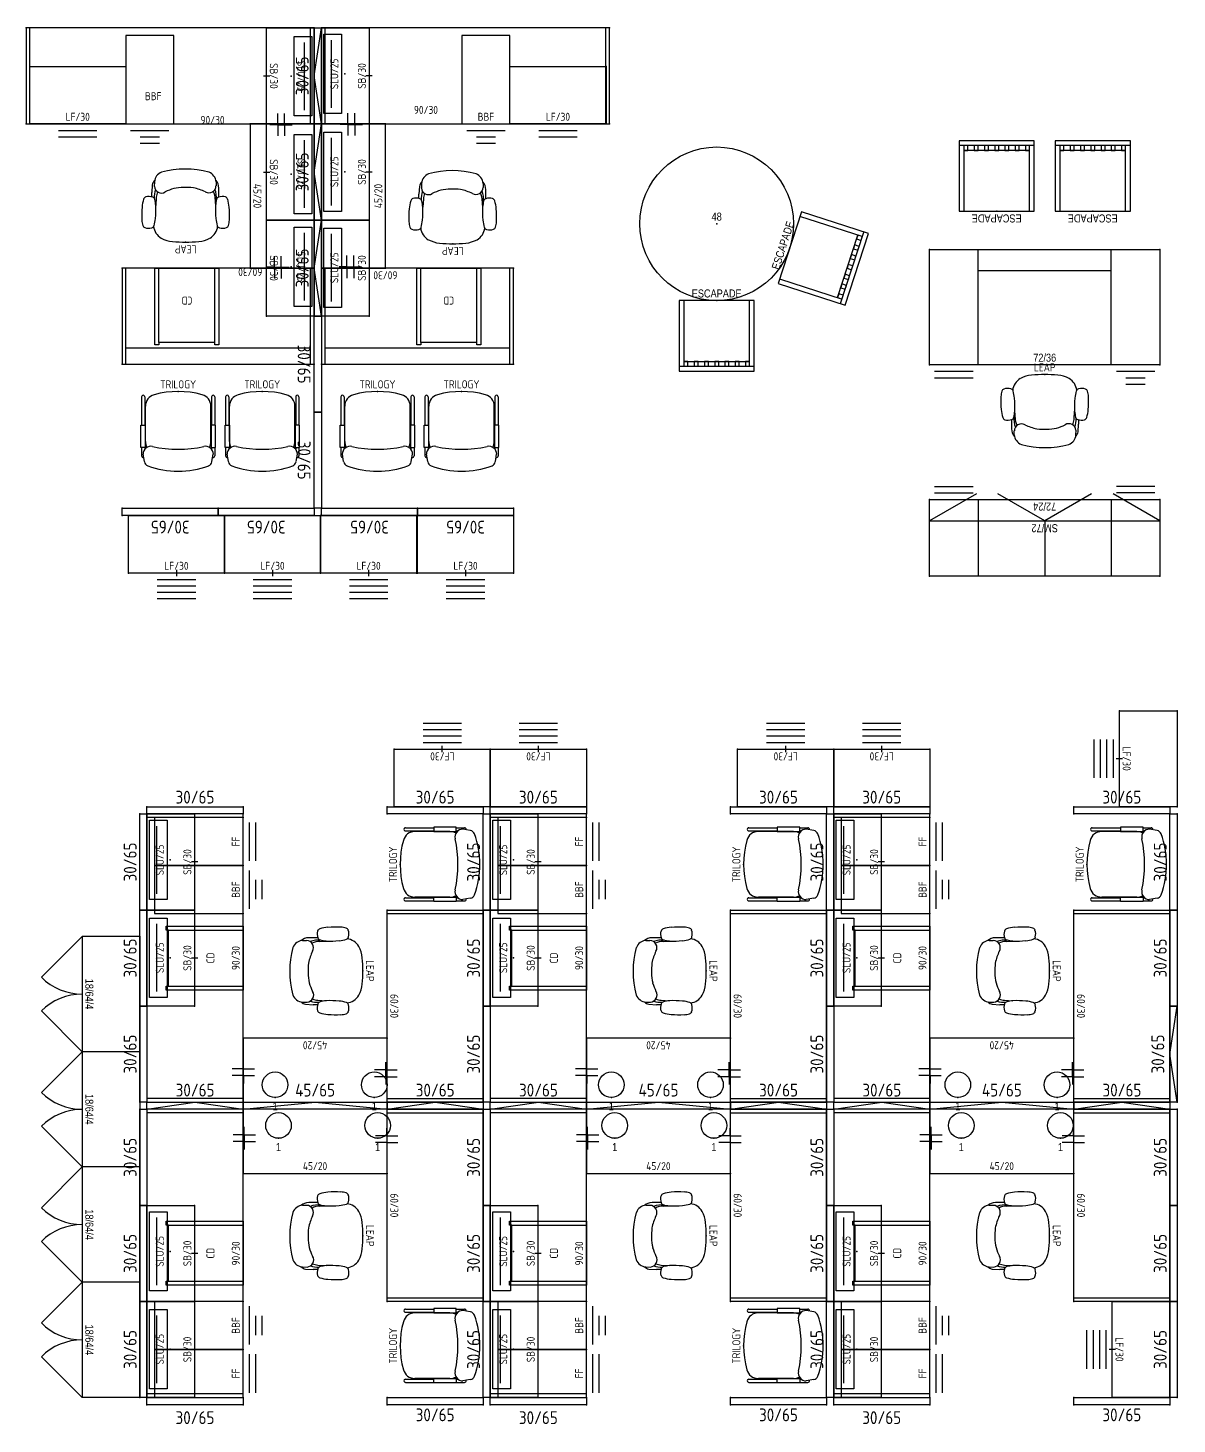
# Model space of a CAD drawing. Extents: x 13 to 2552, y -79 to 935.
# Drawn here: x 1837.7 to 2196.6, y 499.2 to 935.3 of the extents above; entities that cross this region are included whole.
import ezdxf
from ezdxf.enums import TextEntityAlignment as Align

# ---------------------------------------------------------------- set-up
doc = ezdxf.new("R2010")
doc.units = 0
doc.header["$LTSCALE"] = 0.375
doc.header["$MEASUREMENT"] = 0
doc.layers.get('0').update_dxf_attribs({"lineweight": 0})
for name, color, linetype in [('A-FURN', 1, 'Continuous'), ('A-FURN-P-COMP', 1, 'Continuous'), ('A-FURN-P-COMP-T', 7, 'Continuous'), ('A-FURN-P-ELEC', 5, 'Continuous'), ('A-FURN-P-FILE', 1, 'Continuous'), ('A-FURN-P-FILE-T', 7, 'Continuous'), ('A-FURN-P-FREE', 1, 'Continuous'), ('A-FURN-P-FREE-T', 7, 'Continuous'), ('A-FURN-P-LGHT', 1, 'Continuous'), ('A-FURN-P-LGHT-T', 7, 'Continuous'), ('A-FURN-P-PEDS', 1, 'Continuous'), ('A-FURN-P-PEDS-T', 7, 'Continuous'), ('A-FURN-P-PNLS-65', 3, 'Continuous'), ('A-FURN-P-PNLS-65-T', 3, 'Continuous'), ('A-FURN-P-POWR', 5, 'Continuous'), ('A-FURN-P-POWR-T', 7, 'Continuous'), ('A-FURN-P-SEAT', 1, 'Continuous'), ('A-FURN-P-SEAT-T', 7, 'Continuous'), ('A-FURN-P-STOR', 1, 'Continuous'), ('A-FURN-P-STOR-T', 7, 'Continuous'), ('A-FURN-P-WKSF', 1, 'Continuous'), ('A-FURN-P-WKSF-BRK', 1, 'Continuous'), ('A-FURN-P-WKSF-BRK-T', 7, 'Continuous'), ('A-FURN-P-WKSF-T', 7, 'Continuous')]:
    doc.layers.add(name, color=color, linetype=linetype)
doc.styles.add('Notes', font='architxt.shx')
doc.styles.get("Standard").update_dxf_attribs({"font": 'ARIALN.TTF'})

# ---------------------------------------------------------------- blocks, each defined once
blk = doc.blocks.new('P_98213')
at = {"layer": 'A-FURN-P-PNLS-65'}
for p, q in [((0, 0), (0, 2.25)), ((0, 2.25), (30, 2.25)), ((30, 0), (0, 0)), ((30, 2.25), (30, 0))]:
    blk.add_line(p, q, dxfattribs=at)
for p in [(0, 2.25), (0, 0), (30, 2.25), (30, 0)]:
    blk.add_point(p, dxfattribs=at)
at = {"layer": 'A-FURN-P-PNLS-65-T', "style": 'Notes'}
blk.add_attdef('CAPTG', text='', height=4, dxfattribs=at).set_placement((15, 3.25), align=Align.CENTER)
at = {"layer": 'A-FURN-P-PNLS-65-T', "style": 'Notes', "flags": 1}
for tag in ['CAPPN', 'CAPMG', 'CAPMC', 'CAPQT', 'CAPDH', 'CAPGC']:
    blk.add_attdef(tag, (0, 0), '', height=0.001, dxfattribs=at)
blk = doc.blocks.new('P_98213P3')
at = {"layer": 'A-FURN-P-PNLS-65'}
for p, q in [((0, 0), (0, 2.25)), ((0, 2.25), (30, 2.25)), ((30, 0), (0, 0)), ((30, 2.25), (30, 0))]:
    blk.add_line(p, q, dxfattribs=at)
for p in [(0, 2.25), (0, 0), (30, 2.25), (30, 0)]:
    blk.add_point(p, dxfattribs=at)
at = {"layer": 'A-FURN-P-POWR'}
for p, q in [((0, 0), (15, 2.25)), ((15, 2.25), (30, 0))]:
    blk.add_line(p, q, dxfattribs=at)
at = {"layer": 'A-FURN-P-PNLS-65-T', "style": 'Notes'}
blk.add_attdef('CAPTG', text='', height=4, dxfattribs=at).set_placement((15.03125, 4), align=Align.CENTER)
at = {"layer": 'A-FURN-P-PNLS-65-T', "style": 'Notes', "flags": 1}
for tag in ['CAPPN', 'CAPMG', 'CAPMC', 'CAPQT', 'CAPDH', 'CAPGC']:
    blk.add_attdef(tag, (0, 0), '', height=0.001, dxfattribs=at)
blk = doc.blocks.new('P_9283A')
at = {"layer": 'A-FURN-P-FREE'}
for p, q in [((0, 0), (0, -30)), ((90, 0), (0, 0)), ((1.125, -30), (1.125, 0)), ((88.875, -30), (88.875, 0)), ((90, -30), (90, 0)), ((0, -30), (90, -30))]:
    blk.add_line(p, q, dxfattribs=at)
for p in [(0, 0), (90, 0), (0, -30), (90, -30)]:
    blk.add_point(p, dxfattribs=at)
at = {"layer": 'A-FURN-P-FREE-T', "style": 'Notes', "flags": 1}
for tag in ['CAPPN', 'CAPMG', 'CAPMC', 'CAPQT', 'CAPDH', 'CAPGC']:
    blk.add_attdef(tag, (0, 0), '', height=0.001, dxfattribs=at)
at = {"layer": 'A-FURN-P-FREE-T', "style": 'Notes'}
blk.add_attdef('CAPTG', text='', height=2.5, dxfattribs=at).set_placement((45, -29), align=Align.CENTER)
blk = doc.blocks.new('P_9259A')
at = {"layer": 'A-FURN-P-FREE'}
for p, q in [((0, 0), (60, 0)), ((0, -30), (0, 0)), ((1.125, -30), (1.125, 0)), ((58.875, -30), (58.875, 0)), ((60, 0), (60, -30)), ((60, -30), (0, -30))]:
    blk.add_line(p, q, dxfattribs=at)
for p in [(0, 0), (60, 0), (0, -30), (60, -30)]:
    blk.add_point(p, dxfattribs=at)
at = {"layer": 'A-FURN-P-FREE-T', "style": 'Notes', "flags": 1}
for tag in ['CAPPN', 'CAPMG', 'CAPMC', 'CAPQT', 'CAPDH', 'CAPGC']:
    blk.add_attdef(tag, (0, 0), '', height=0.001, dxfattribs=at)
at = {"layer": 'A-FURN-P-FREE-T', "style": 'Notes'}
blk.add_attdef('CAPTG', text='', height=2.5, dxfattribs=at).set_placement((30, -29), align=Align.CENTER)
blk = doc.blocks.new('P_99004BEWP')
at = {"layer": 'A-FURN-P-WKSF'}
for p, q in [((45, 0), (0, 0)), ((0, 0), (0, -20)), ((45, -20), (45, 0)), ((0, -20), (45, -20))]:
    blk.add_line(p, q, dxfattribs=at)
for p in [(0, 0), (45, 0), (0, -20), (45, -20)]:
    blk.add_point(p, dxfattribs=at)
at = {"layer": 'A-FURN-P-WKSF-T', "style": 'Notes', "flags": 1}
for tag in ['CAPPN', 'CAPMG', 'CAPMC', 'CAPQT', 'CAPDH', 'CAPGC']:
    blk.add_attdef(tag, (0, 0), '', height=0.001, dxfattribs=at)
at = {"layer": 'A-FURN-P-WKSF-T', "style": 'Notes'}
blk.add_attdef('CAPTG', text='', height=2.5, dxfattribs=at).set_placement((22.5, -19), align=Align.CENTER)
blk = doc.blocks.new('P_99365')
at = {"layer": 'A-FURN-P-WKSF-BRK'}
for p, q in [((0, 0), (-3.5, 0)), ((0, 0), (0, 2.4375)), ((0, 0), (0, -4.5625)), ((0, 0), (3.5, 0)), ((0, -2.125), (-3.5, -2.125)), ((0, -2.125), (3.5, -2.125))]:
    blk.add_line(p, q, dxfattribs=at)
blk.add_point((0, 0), dxfattribs=at)
at = {"layer": 'A-FURN-P-WKSF-BRK-T', "style": 'Notes', "flags": 1}
for tag, p in [('CAPPN', (0, 0)), ('CAPMG', (0, 0)), ('CAPMC', (0, 0)), ('CAPQT', (0, 0)), ('CAPDH', (0, 0)), ('CAPGC', (0, 0)), ('CAPTG', (8, -1.25))]:
    blk.add_attdef(tag, p, '', height=0.001, dxfattribs=at)
blk = doc.blocks.new('P_9U947')
at = {"layer": 'A-FURN-P-PEDS'}
for p, q in [((0, 27.625), (0, 0)), ((15, 27.625), (0, 27.625)), ((15, 0), (15, 27.625)), ((0, 0), (15, 0)), ((1.5, -2), (13.5, -2)), ((1.5, -4), (13.5, -4))]:
    blk.add_line(p, q, dxfattribs=at)
for p in [(0, 0), (15, 0)]:
    blk.add_point(p, dxfattribs=at)
at = {"layer": 'A-FURN-P-PEDS-T', "style": 'Notes', "flags": 1}
for tag in ['CAPPN', 'CAPMG', 'CAPMC', 'CAPQT', 'CAPDH', 'CAPGC']:
    blk.add_attdef(tag, (0, 0), '', height=0.001, dxfattribs=at)
at = {"layer": 'A-FURN-P-PEDS-T', "style": 'Notes'}
blk.add_attdef('CAPTG', text='', height=2.5, dxfattribs=at).set_placement((7.5, 1), align=Align.CENTER)
blk = doc.blocks.new('P_9U948')
at = {"layer": 'A-FURN-P-PEDS'}
for p, q in [((0, 27.625), (0, 0)), ((15, 27.625), (0, 27.625)), ((15, 0), (15, 27.625)), ((0, 0), (15, 0)), ((1.5, -2), (13.5, -2)), ((4.5, -4), (10.5, -4)), ((4.5, -6), (10.5, -6))]:
    blk.add_line(p, q, dxfattribs=at)
for p in [(0, 0), (15, 0)]:
    blk.add_point(p, dxfattribs=at)
at = {"layer": 'A-FURN-P-PEDS-T', "style": 'Notes', "flags": 1}
for tag in ['CAPPN', 'CAPMG', 'CAPMC', 'CAPQT', 'CAPDH', 'CAPGC']:
    blk.add_attdef(tag, (0, 0), '', height=0.001, dxfattribs=at)
at = {"layer": 'A-FURN-P-PEDS-T', "style": 'Notes'}
blk.add_attdef('CAPTG', text='', height=2.5, dxfattribs=at).set_placement((7.5, 1), align=Align.CENTER)
blk = doc.blocks.new('P_99409')
at = {"layer": 'A-FURN-P-PEDS'}
for p, q in [((-10, 24), (-8.75, 24)), ((-10, 0), (-10, 24)), ((-8.75, 24), (-8.75, 23.25)), ((-8.75, 23.25), (8.75, 23.25)), ((-8.75, 23.25), (-8.75, 0)), ((8.75, 24), (10, 24)), ((8.75, 23.25), (8.75, 24)), ((8.75, 23.25), (8.75, 0)), ((10, 24), (10, 0)), ((10, 0), (-10, 0))]:
    blk.add_line(p, q, dxfattribs=at)
blk.add_point((0, 0), dxfattribs=at)
at = {"layer": 'A-FURN-P-PEDS-T', "style": 'Notes'}
blk.add_attdef('CAPTG', text='', height=2.5, dxfattribs=at).set_placement((0, 1), align=Align.CENTER)
at = {"layer": 'A-FURN-P-PEDS-T', "style": 'Notes', "flags": 1}
for tag in ['CAPPN', 'CAPMG', 'CAPMC', 'CAPQT', 'CAPDH', 'CAPGC']:
    blk.add_attdef(tag, (0, 0), '', height=0.001, dxfattribs=at)
blk = doc.blocks.new('P_9BBL3015')
at = {"layer": 'A-FURN-P-STOR'}
for p, q in [((0, 0), (30, 0)), ((0, -14.875), (0, 0)), ((30, 0), (30, -14.875)), ((30, -14.875), (0, -14.875)), ((15, -15.875), (15, -13.875))]:
    blk.add_line(p, q, dxfattribs=at)
for p in [(0, 0), (30, 0), (0, -14.875), (30, -14.875)]:
    blk.add_point(p, dxfattribs=at)
at = {"layer": 'A-FURN-P-STOR-T', "style": 'Notes', "flags": 1}
for tag in ['CAPPN', 'CAPMG', 'CAPMC', 'CAPQT', 'CAPDH', 'CAPGC']:
    blk.add_attdef(tag, (0, 0), '', height=0.001, dxfattribs=at)
at = {"layer": 'A-FURN-P-STOR-T', "style": 'Notes'}
blk.add_attdef('CAPTG', text='', height=2.5, dxfattribs=at).set_placement((15, -13.875), align=Align.CENTER)
blk = doc.blocks.new('P_LSB24KD')
at = {"layer": 'A-FURN-P-LGHT'}
for p, q in [((-12.375, 6.5), (12.375, 6.5)), ((-12.375, 1), (-12.375, 6.5)), ((12.375, 6.5), (12.375, 1)), ((12.375, 1), (-12.375, 1)), ((-10.5625, 4.125), (10.5625, 4.125))]:
    blk.add_line(p, q, dxfattribs=at)
blk.add_point((0, 0), dxfattribs=at)
at = {"layer": 'A-FURN-P-LGHT-T', "style": 'Notes'}
blk.add_attdef('CAPTG', text='', height=2.5, dxfattribs=at).set_placement((0, 2), align=Align.CENTER)
at = {"layer": 'A-FURN-P-LGHT-T', "style": 'Notes', "flags": 1}
for tag in ['CAPPN', 'CAPMG', 'CAPMC', 'CAPQT', 'CAPDH', 'CAPGC']:
    blk.add_attdef(tag, (0, 0), '', height=0.001, dxfattribs=at)
blk = doc.blocks.new('P_462LEAP9L')
at = {"layer": 'A-FURN-P-SEAT'}
for p, q in [((-9.21875, -13.4375), (-9.3125, -10.46875)), ((9.15625, -14.0625), (9.34375, -11.46875)), ((-10.34375, -14.09375), (-10.34375, -16.90625)), ((9.75, -18.875), (9.78125, -17.40625)), ((10.40625, -17.90625), (10.59375, -15.53125)), ((10.59375, -14.15625), (10.59375, -15.53125)), ((-9.5, -18.875), (-9.5, -17.59375))]:
    blk.add_line(p, q, dxfattribs=at)
for centre, radius, start, end in [((-11.5, -7.9375), 3.60212, 75.3858087, 110.3701811), ((-5.40625, -5.3125), 4.60309, 118.7516633, 175.0895908), ((-3.25, -9.21875), 9.05777, 95.4173329, 118.7517589), ((0, -43.46875), 43.46307, 84.5825082, 95.4175583), ((3.25, -9.21875), 9.05777, 61.2482392, 84.5826721), ((5.40625, -5.3125), 4.60309, 4.9104113, 61.2483349), ((11.5, -7.9375), 3.60212, 69.6298239, 104.6141963), ((12.28125, -8.46875), 25.98489, 176.5712091, 185.4703308), ((-6.15625, -7.34375), 7.54303, 163.3426763, 176.5713183), ((-12.40625, -5.46875), 1, 110.3692454, 163.3426763), ((-10.84375, -5.40625), 1, 16.2003396, 75.3858087), ((-22.1875, -8.6875), 12.82375, 5.8346362, 16.2003396), ((-37.0625, -10.21875), 27.76665, 357.4560651, 5.8346084), ((37.0625, -10.21875), 27.76665, 174.1653979, 182.5439499), ((22.1875, -8.6875), 12.82375, 163.7996569, 174.1653706), ((10.84375, -5.40625), 1, 104.6141963, 163.7996569), ((12.40625, -5.46875), 1, 16.657327, 69.6307528), ((6.15625, -7.34375), 7.54303, 3.428686, 16.657327), ((-12.28125, -8.46875), 25.98489, 354.5296569, 3.4287917), ((0.21875, -9.625), 13.88466, 185.4703582, 195.9393033), ((-24.4375, -9.9375), 15.1794, 347.0184705, 354.2156321), ((24.4375, -9.9375), 15.1794, 185.7843693, 192.9815172), ((-0.21875, -9.625), 13.88466, 344.0606981, 354.5296569), ((-12.15625, -13.15625), 1, 195.9393033, 254.01744), ((-11.46875, -10.6875), 3.57363, 254.017358, 289.1726422), ((-6.71875, -16.9375), 3.62425, 179.6151648, 221.2134348), ((-10.625, -13.125), 1, 289.1721504, 347.0184978), ((-3.03125, -14), 6.60861, 172.5780073, 202.0103716), ((-7.25, -17.625), 2.22994, 60.3226871, 179.2373461), ((-4.40625, -13.59375), 4.81682, 178.0385113, 208.2729037), ((1.03125, -0.625), 16.70801, 244.4709665, 257.9539785), ((0, 1.0625), 18.17117, 262.2666146, 281.8116927), ((-1.65625, 1.15625), 18.68013, 286.7419965, 295.6038117), ((7.5625, -17.5625), 2.21245, 4.2927833, 121.4660078), ((3.84375, -13.5625), 5.35026, 336.3257547, 354.3563886), ((2.96875, -14.09375), 6.84958, 340.4181036, 3.2144834), ((10.625, -13.125), 1, 192.9815172, 250.8278509), ((11.46875, -10.6875), 3.57363, 250.8273592, 285.9826433), ((12.15625, -13.15625), 1, 285.9825341, 344.0606981), ((-6, -18.53125), 3.53954, 185.252038, 248.419936), ((6.28125, -18.59375), 3.47662, 290.9403225, 355.3876652), ((7.84375, -17.46875), 2.60135, 315.2492116, 350.2383037), ((0.125, 5.125), 27.96808, 254.6320751, 285.3679263)]:
    blk.add_arc(centre, radius, start, end, dxfattribs=at)
blk.add_point((0, 0), dxfattribs=at)
at = {"layer": 'A-FURN-P-SEAT-T', "style": 'Notes'}
blk.add_attdef('CAPTG', text='', height=2.5, dxfattribs=at).set_placement((0, 1), align=Align.CENTER)
at = {"layer": 'A-FURN-P-SEAT-T', "style": 'Notes', "flags": 1}
for tag in ['CAPPN', 'CAPMG', 'CAPMC', 'CAPQT', 'CAPDH', 'CAPGC']:
    blk.add_attdef(tag, (0, 0), '', height=0.001, dxfattribs=at)
blk = doc.blocks.new('P_421482N')
at = {"layer": 'A-FURN-P-SEAT'}
for p, q in [((-11.4375, -1.65625), (-11.4375, -10.5)), ((-10.4375, -1.65625), (-10.4375, -10.5)), ((10.4375, -1.65625), (10.4375, -10.5)), ((11.4375, -1.65625), (11.4375, -10.5)), ((-10.21875, -15.5625), (-10.21875, -4.625)), ((10.21875, -15.5625), (10.21875, -4.625)), ((-11.625, -17.53125), (-11.625, -10.5)), ((-11.625, -10.5), (-10.28125, -10.5)), ((-10.28125, -10.5), (-10.28125, -17.53125)), ((10.28125, -10.5), (10.28125, -17.53125)), ((11.625, -10.5), (10.28125, -10.5)), ((11.625, -17.53125), (11.625, -10.5)), ((-10.28125, -16.5625), (-10.125, -16.53125)), ((10.28125, -16.5625), (10.125, -16.53125)), ((-10.28125, -17.53125), (-11.625, -17.53125)), ((-11.4375, -17.53125), (-11.4375, -20.09375)), ((-10.5625, -21.90625), (-10.96875, -19.5625)), ((-10.4375, -17.53125), (-10.4375, -17.9375)), ((10.28125, -17.53125), (11.625, -17.53125)), ((10.4375, -17.53125), (10.4375, -17.9375)), ((10.5625, -21.90625), (10.96875, -19.5625)), ((11.4375, -17.53125), (11.4375, -20.09375))]:
    blk.add_line(p, q, dxfattribs=at)
for centre, radius, start, end in [((0, -28.625), 28.625, 74.8107136, 105.1841277), ((-10.9375, -1.65625), 0.49829, 359.9927973, 180.0071904), ((-6.53125, -4.5625), 3.69809, 105.184319, 180.7989049), ((6.53125, -4.5625), 3.69809, 359.2010965, 74.8156792), ((10.9375, -1.65625), 0.49829, 359.9927973, 180.0071904), ((-8.53125, -19.5625), 2.45623, 77.8075821, 179.932673), ((-5.875, -15.5625), 4.34913, 179.9996225, 206.0027811), ((0, 19.84375), 37.875, 257.8075939, 282.1924074), ((8.53125, -19.5625), 2.45623, 0.0673306, 102.1924161), ((5.875, -15.5625), 4.34913, 333.9972066, 0.0003806), ((-10.9375, -20.09375), 0.5, 180.000005, 282.3639818), ((10.9375, -20.09375), 0.5, 257.6360196, 0), ((-8.96875, -21.71875), 1.58783, 187.7462728, 249.9294352), ((0, 2.875), 27.75, 249.9202007, 290.0704842), ((8.96875, -21.71875), 1.58783, 290.0705662, 352.2537286)]:
    blk.add_arc(centre, radius, start, end, dxfattribs=at)
blk.add_point((0, 0), dxfattribs=at)
at = {"layer": 'A-FURN-P-SEAT-T', "style": 'Notes'}
blk.add_attdef('CAPTG', text='', height=2.5, dxfattribs=at).set_placement((0, 1), align=Align.CENTER)
at = {"layer": 'A-FURN-P-SEAT-T', "style": 'Notes', "flags": 1}
for tag in ['CAPPN', 'CAPMG', 'CAPMC', 'CAPQT', 'CAPDH', 'CAPGC']:
    blk.add_attdef(tag, (0, 0), '', height=0.001, dxfattribs=at)
blk = doc.blocks.new('P_98215P3')
at = {"layer": 'A-FURN-P-PNLS-65'}
for p, q in [((0, 0), (0, 2.25)), ((0, 2.25), (45, 2.25)), ((45, 0), (0, 0)), ((45, 2.25), (45, 0))]:
    blk.add_line(p, q, dxfattribs=at)
for p in [(0, 2.25), (0, 0), (45, 2.25), (45, 0)]:
    blk.add_point(p, dxfattribs=at)
at = {"layer": 'A-FURN-P-POWR'}
for p, q in [((0, 0), (22.5, 2.25)), ((22.5, 2.25), (45, 0))]:
    blk.add_line(p, q, dxfattribs=at)
at = {"layer": 'A-FURN-P-PNLS-65-T', "style": 'Notes'}
blk.add_attdef('CAPTG', text='', height=4, dxfattribs=at).set_placement((22.53125, 4), align=Align.CENTER)
at = {"layer": 'A-FURN-P-PNLS-65-T', "style": 'Notes', "flags": 1}
for tag in ['CAPPN', 'CAPMG', 'CAPMC', 'CAPQT', 'CAPDH', 'CAPGC']:
    blk.add_attdef(tag, (0, 0), '', height=0.001, dxfattribs=at)
blk = doc.blocks.new('P_9259AR')
at = {"layer": 'A-FURN-P-FREE'}
for p, q in [((60, 0), (0, 0)), ((0, 0), (0, -30)), ((1.125, 0), (1.125, -30)), ((58.875, 0), (58.875, -30)), ((60, -30), (60, 0)), ((1.125, -5), (58.875, -5)), ((0, -30), (60, -30))]:
    blk.add_line(p, q, dxfattribs=at)
for p in [(0, 0), (60, 0), (0, -30), (60, -30)]:
    blk.add_point(p, dxfattribs=at)
at = {"layer": 'A-FURN-P-FREE-T', "style": 'Notes', "flags": 1}
for tag in ['CAPPN', 'CAPMG', 'CAPMC', 'CAPQT', 'CAPDH', 'CAPGC']:
    blk.add_attdef(tag, (0, 0), '', height=0.001, dxfattribs=at)
at = {"layer": 'A-FURN-P-FREE-T', "style": 'Notes'}
blk.add_attdef('CAPTG', text='', height=2.5, dxfattribs=at).set_placement((30, -29), align=Align.CENTER)
blk = doc.blocks.new('P_9LF18302F')
at = {"layer": 'A-FURN-P-FILE'}
for p, q in [((0, -18), (0, 0)), ((0, 0), (30, 0)), ((30, 0), (30, -18)), ((30, -18), (0, -18)), ((9, -20), (21, -20)), ((9, -22), (21, -22))]:
    blk.add_line(p, q, dxfattribs=at)
for p in [(0, 0), (30, 0), (0, -18), (30, -18)]:
    blk.add_point(p, dxfattribs=at)
at = {"layer": 'A-FURN-P-FILE-T', "style": 'Notes', "flags": 1}
for tag in ['CAPPN', 'CAPMG', 'CAPMC', 'CAPQT', 'CAPDH', 'CAPGC']:
    blk.add_attdef(tag, (0, 0), '', height=0.001, dxfattribs=at)
at = {"layer": 'A-FURN-P-FILE-T', "style": 'Notes'}
blk.add_attdef('CAPTG', text='', height=2.5, dxfattribs=at).set_placement((15, -17), align=Align.CENTER)
blk = doc.blocks.new('P_9LF18305F')
at = {"layer": 'A-FURN-P-FILE'}
for p, q in [((0, -18), (0, 0)), ((0, 0), (30, 0)), ((30, 0), (30, -18)), ((15, -17), (15, -19)), ((30, -18), (0, -18)), ((9, -20), (21, -20)), ((9, -22), (21, -22)), ((9, -24), (21, -24)), ((9, -26), (21, -26))]:
    blk.add_line(p, q, dxfattribs=at)
for p in [(0, 0), (30, 0), (0, -18), (30, -18)]:
    blk.add_point(p, dxfattribs=at)
at = {"layer": 'A-FURN-P-FILE-T', "style": 'Notes', "flags": 1}
for tag in ['CAPPN', 'CAPMG', 'CAPMC', 'CAPQT', 'CAPDH', 'CAPGC']:
    blk.add_attdef(tag, (0, 0), '', height=0.001, dxfattribs=at)
at = {"layer": 'A-FURN-P-FILE-T', "style": 'Notes'}
blk.add_attdef('CAPTG', text='', height=2.5, dxfattribs=at).set_placement((15, -17), align=Align.CENTER)
blk = doc.blocks.new('P_730581')
at = {"layer": 'A-FURN-P-FILE'}
for p, q in [((0, 0), (0, -18)), ((0, 0), (36, 0)), ((36, 0), (36, -18)), ((0, -18), (12.71875, -30.71875)), ((0, -18), (36, -18)), ((36, -18), (23.28125, -30.71875))]:
    blk.add_line(p, q, dxfattribs=at)
for centre, start, end in [((0, -18), 314.9999917, 0), ((36, -18), 180.000005, 224.999996)]:
    blk.add_arc(centre, 18, start, end, dxfattribs=at)
for p in [(0, 0), (36, 0)]:
    blk.add_point(p, dxfattribs=at)
at = {"layer": 'A-FURN-P-FILE-T', "flags": 1}
for tag in ['CAPPN', 'CAPMG', 'CAPMC', 'CAPQT', 'CAPDH', 'CAPGC']:
    blk.add_attdef(tag, (0, 0), '', height=0.001, dxfattribs=at)
at = {"layer": 'A-FURN-P-FILE-T'}
blk.add_attdef('CAPTG', text='', height=2.5, dxfattribs=at).set_placement((18, -17), align=Align.CENTER)
blk = doc.blocks.new('P_GCD7236')
at = {"layer": 'A-FURN-P-FREE'}
for p, q in [((0, -36), (0, 0)), ((0, 0), (72, 0)), ((15.25, -36), (15.25, 0)), ((56.75, -36), (56.75, 0)), ((72, 0), (72, -36)), ((15.25, -6.5), (56.75, -6.5)), ((72, -36), (0, -36)), ((1.625, -38), (13.625, -38)), ((58.375, -38), (70.375, -38)), ((1.625, -40), (13.625, -40)), ((61.375, -40), (67.375, -40)), ((61.375, -42), (67.375, -42))]:
    blk.add_line(p, q, dxfattribs=at)
for p in [(0, 0), (72, 0), (0, -36), (72, -36)]:
    blk.add_point(p, dxfattribs=at)
at = {"layer": 'A-FURN-P-FREE-T', "flags": 1}
for tag in ['CAPPN', 'CAPMG', 'CAPMC', 'CAPQT', 'CAPDH', 'CAPGC']:
    blk.add_attdef(tag, (0, 0), '', height=0.001, dxfattribs=at)
at = {"layer": 'A-FURN-P-FREE-T'}
blk.add_attdef('CAPTG', text='', height=2.5, dxfattribs=at).set_placement((36, -35), align=Align.CENTER)
blk = doc.blocks.new('P_GCV72')
at = {"layer": 'A-FURN-P-COMP'}
for p, q in [((0, -17.25), (0, 0)), ((0, 0), (72, 0)), ((36, -17.25), (36, 0)), ((72, 0), (72, -17.25)), ((72, -17.25), (0, -17.25)), ((0, -17.25), (14.65625, -25.71875)), ((21.34375, -25.71875), (36, -17.25)), ((36, -17.25), (50.65625, -25.71875)), ((57.34375, -25.71875), (72, -17.25))]:
    blk.add_line(p, q, dxfattribs=at)
for p in [(0, 0), (72, 0)]:
    blk.add_point(p, dxfattribs=at)
at = {"layer": 'A-FURN-P-COMP-T', "flags": 1}
for tag in ['CAPPN', 'CAPMG', 'CAPMC', 'CAPQT', 'CAPDH', 'CAPGC']:
    blk.add_attdef(tag, (0, 0), '', height=0.001, dxfattribs=at)
at = {"layer": 'A-FURN-P-COMP-T'}
blk.add_attdef('CAPTG', text='', height=2.5, dxfattribs=at).set_placement((36, -16.25), align=Align.CENTER)
blk = doc.blocks.new('P_GCN7224PKP')
at = {"layer": 'A-FURN-P-FILE'}
for p, q in [((0, -24), (0, 0)), ((0, 0), (72, 0)), ((15.25, -24), (15.25, 0)), ((56.75, -24), (56.75, 0)), ((72, 0), (72, -24)), ((72, -24), (0, -24)), ((1.625, -26), (13.625, -26)), ((70.375, -26), (58.375, -26)), ((1.625, -28), (13.625, -28)), ((70.375, -28), (58.375, -28))]:
    blk.add_line(p, q, dxfattribs=at)
for p in [(0, 0), (72, 0), (0, -24), (72, -24)]:
    blk.add_point(p, dxfattribs=at)
at = {"layer": 'A-FURN-P-FILE-T', "flags": 1}
for tag in ['CAPPN', 'CAPMG', 'CAPMC', 'CAPQT', 'CAPDH', 'CAPGC']:
    blk.add_attdef(tag, (0, 0), '', height=0.001, dxfattribs=at)
at = {"layer": 'A-FURN-P-FILE-T'}
blk.add_attdef('CAPTG', text='', height=2.5, dxfattribs=at).set_placement((36, -23), align=Align.CENTER)
blk = doc.blocks.new('P_GCTR4848')
at = {"layer": 'A-FURN-P-FREE'}
blk.add_circle((0, 0), 24, dxfattribs=at)
blk.add_point((0, 0), dxfattribs=at)
at = {"layer": 'A-FURN-P-FREE-T'}
blk.add_attdef('CAPTG', text='', height=2.5, dxfattribs=at).set_placement((0, 1), align=Align.CENTER)
at = {"layer": 'A-FURN-P-FREE-T', "flags": 1}
for tag in ['CAPPN', 'CAPMG', 'CAPMC', 'CAPQT', 'CAPDH', 'CAPGC']:
    blk.add_attdef(tag, (0, 0), '', height=0.001, dxfattribs=at)
blk = doc.blocks.new('P_G23')
at = {"layer": 'A-FURN-P-SEAT'}
for p, q in [((11.75, 0), (-11.75, 0)), ((-11.75, 0), (-11.75, -22)), ((-10.25, 0), (-10.25, -20.5)), ((10.25, -20.5), (10.25, 0)), ((11.75, -22), (11.75, 0)), ((-11.75, -20.5), (11.75, -20.5)), ((-10.25, -19), (10.25, -19)), ((-9, -19), (-10.25, -19)), ((-10.25, -19), (-10.25, -20.5)), ((-10.25, -20.5), (-9, -20.5)), ((-9, -20.5), (-9, -19)), ((-5.78125, -19), (-7.03125, -19)), ((-7.03125, -19), (-7.03125, -20.5)), ((-7.03125, -20.5), (-5.78125, -20.5)), ((-5.78125, -20.5), (-5.78125, -19)), ((-2.59375, -19), (-3.84375, -19)), ((-3.84375, -19), (-3.84375, -20.5)), ((-3.84375, -20.5), (-2.59375, -20.5)), ((-2.59375, -20.5), (-2.59375, -19)), ((0.625, -19), (-0.625, -19)), ((-0.625, -19), (-0.625, -20.5)), ((-0.625, -20.5), (0.625, -20.5)), ((0.625, -20.5), (0.625, -19)), ((3.84375, -19), (2.59375, -19)), ((2.59375, -19), (2.59375, -20.5)), ((2.59375, -20.5), (3.84375, -20.5)), ((3.84375, -20.5), (3.84375, -19)), ((7.03125, -19), (5.78125, -19)), ((5.78125, -19), (5.78125, -20.5)), ((5.78125, -20.5), (7.03125, -20.5)), ((7.03125, -20.5), (7.03125, -19)), ((10.25, -19), (9, -19)), ((9, -19), (9, -20.5)), ((9, -20.5), (10.25, -20.5)), ((10.25, -20.5), (10.25, -19)), ((-11.75, -22), (11.75, -22))]:
    blk.add_line(p, q, dxfattribs=at)
blk.add_point((0, 0), dxfattribs=at)
at = {"layer": 'A-FURN-P-SEAT-T'}
blk.add_attdef('CAPTG', text='', height=2.5, dxfattribs=at).set_placement((0, 1), align=Align.CENTER)
at = {"layer": 'A-FURN-P-SEAT-T', "flags": 1}
for tag in ['CAPPN', 'CAPMG', 'CAPMC', 'CAPQT', 'CAPDH', 'CAPGC']:
    blk.add_attdef(tag, (0, 0), '', height=0.001, dxfattribs=at)
blk = doc.blocks.new('P_986831DA15S')
at = {"layer": 'A-FURN-P-ELEC'}
blk.add_circle((0, 4), 4, dxfattribs=at)
blk.add_point((0, 0), dxfattribs=at)
at = {"layer": 'A-FURN-P-POWR-T', "flags": 1}
for tag in ['CAPPN', 'CAPMG', 'CAPMC', 'CAPQT', 'CAPDH', 'CAPGC']:
    blk.add_attdef(tag, (0, 0), '', height=0.001, dxfattribs=at)
at = {"layer": 'A-FURN-P-POWR-T'}
blk.add_attdef('CAPTG', text='', height=2.5, dxfattribs=at).set_placement((0, -4), align=Align.CENTER)

msp = doc.modelspace()

# ---------------------------------------------------------------- block references
for name, p, values in [('P_462LEAP9L', (2155.28, 827), {'CAPTG': 'LEAP'}), ('P_9LF18305F', (1869.09, 783), {'CAPTG': 'LF/30'}), ('P_9LF18305F', (1899.09, 783), {'CAPTG': 'LF/30'}), ('P_9LF18305F', (1929.09, 783), {'CAPTG': 'LF/30'}), ('P_9LF18305F', (1959.37, 783), {'CAPTG': 'LF/30'})]:
    msp.add_blockref(name, p).add_auto_attribs(values)
for p, rotation in [((2196.62, 722), 270), ((1982.12, 692), 180), ((2012.12, 692), 180), ((2089.37, 692), 180), ((2119.37, 692), 180), ((2194.37, 537.5), 270)]:
    msp.add_blockref('P_9LF18305F', p, dxfattribs=dict(rotation=rotation)).add_auto_attribs({'CAPTG': 'LF/30'})
at = {"layer": 'A-FURN'}
ref = msp.add_blockref('P_9283A', (1837.12, 935.25), dxfattribs=at)
ref.add_attrib('CAPTG', '90/30', dxfattribs={"layer": 'A-FURN-P-FREE-T', "height": 2.5, "style": 'Notes'}).set_placement((1895.35, 905.25), align=Align.CENTER)
for name, p, rotation, values in [('P_9BBL3015', (1927.12, 935.25), 270, {'CAPTG': 'SB/30'}), ('P_98213P3', (1929.37, 905.25), 90, {'CAPTG': '30/65'}), ('P_9BBL3015', (1929.37, 905.25), 90, {'CAPTG': 'SB/30'}), ('P_LSB24KD', (1936.63, 920.89), 90, {'CAPTG': 'SLU/25'}), ('P_LSB24KD', (1919.87, 920.17), 270, {'CAPTG': 'SLU/25'}), ('P_99004BEWP', (1927.12, 905.25), 270, {'CAPTG': '45/20'}), ('P_9BBL3015', (1927.12, 905.25), 270, {'CAPTG': 'SB/30'}), ('P_98213P3', (1929.37, 875.25), 90, {'CAPTG': '30/65'}), ('P_99004BEWP', (1929.37, 860.25), 90, {'CAPTG': '45/20'}), ('P_9BBL3015', (1929.37, 875.25), 90, {'CAPTG': 'SB/30'}), ('P_LSB24KD', (1936.63, 890.33), 90, {'CAPTG': 'SLU/25'}), ('P_LSB24KD', (1919.87, 889.61), 270, {'CAPTG': 'SLU/25'}), ('P_G23', (2140.28, 878), 180, {'CAPTG': 'ESCAPADE'}), ('P_G23', (2170.28, 878), 180, {'CAPTG': 'ESCAPADE'}), ('P_462LEAP9L', (1886.95, 868.34), 180, {'CAPTG': 'LEAP'}), ('P_462LEAP9L', (1970.37, 867.83), 180, {'CAPTG': 'LEAP'}), ('P_G23', (2075.65, 866.65), 71.99999999999999, {'CAPTG': 'ESCAPADE'}), ('P_9BBL3015', (1927.12, 875.25), 270, {'CAPTG': 'SB/30'}), ('P_LSB24KD', (1919.87, 860.64), 270, {'CAPTG': 'SLU/25'}), ('P_98213P3', (1929.37, 845.25), 90, {'CAPTG': '30/65'}), ('P_9BBL3015', (1929.37, 845.25), 90, {'CAPTG': 'SB/30'}), ('P_LSB24KD', (1936.63, 860.33), 90, {'CAPTG': 'SLU/25'}), ('P_GCN7224PKP', (2191.28, 764), 180, {'CAPTG': '72/24'}), ('P_GCV72', (2191.28, 764), 180, {'CAPTG': 'SM/72'}), ('P_98213', (1874.87, 659.75), 90, {'CAPTG': '30/65'}), ('P_9283A', (1874.87, 599.75), 90, {'CAPTG': '90/30'}), ('P_9BBL3015', (1874.87, 659.75), 90, {'CAPTG': 'SB/30'}), ('P_98213', (1982.12, 659.75), 90, {'CAPTG': '30/65'}), ('P_9283A', (1982.12, 599.75), 90, {'CAPTG': '90/30'}), ('P_9BBL3015', (1982.12, 659.75), 90, {'CAPTG': 'SB/30'}), ('P_98213', (2089.37, 659.75), 90, {'CAPTG': '30/65'}), ('P_9283A', (2089.37, 599.75), 90, {'CAPTG': '90/30'}), ('P_9BBL3015', (2089.37, 659.75), 90, {'CAPTG': 'SB/30'}), ('P_98213', (2196.62, 659.75), 90, {'CAPTG': '30/65'}), ('P_LSB24KD', (1882.13, 675.39), 90, {'CAPTG': 'SLU/25'}), ('P_9U947', (1904.87, 673.63), 90, {'CAPTG': 'FF'}), ('P_421482N', (1953.96, 674.01), 90, {'CAPTG': 'TRILOGY'}), ('P_LSB24KD', (1989.38, 675.39), 90, {'CAPTG': 'SLU/25'}), ('P_9U947', (2012.12, 673.63), 90, {'CAPTG': 'FF'}), ('P_421482N', (2061.21, 674.01), 90, {'CAPTG': 'TRILOGY'}), ('P_LSB24KD', (2096.63, 675.39), 90, {'CAPTG': 'SLU/25'}), ('P_9U947', (2119.37, 673.63), 90, {'CAPTG': 'FF'}), ('P_421482N', (2168.46, 674.01), 90, {'CAPTG': 'TRILOGY'}), ('P_9U948', (1904.87, 658.63), 90, {'CAPTG': 'BBF'}), ('P_9U948', (2012.12, 658.63), 90, {'CAPTG': 'BBF'}), ('P_9U948', (2119.37, 658.63), 90, {'CAPTG': 'BBF'}), ('P_98213', (1874.87, 629.75), 90, {'CAPTG': '30/65'}), ('P_9BBL3015', (1874.87, 629.75), 90, {'CAPTG': 'SB/30'}), ('P_9259A', (1979.87, 659.75), 270, {'CAPTG': '60/30'}), ('P_98213', (1982.12, 629.75), 90, {'CAPTG': '30/65'}), ('P_9BBL3015', (1982.12, 629.75), 90, {'CAPTG': 'SB/30'}), ('P_9259A', (2087.12, 659.75), 270, {'CAPTG': '60/30'}), ('P_98213', (2089.37, 629.75), 90, {'CAPTG': '30/65'}), ('P_9BBL3015', (2089.37, 629.75), 90, {'CAPTG': 'SB/30'}), ('P_9259A', (2194.37, 659.75), 270, {'CAPTG': '60/30'}), ('P_98213', (2196.62, 629.75), 90, {'CAPTG': '30/65'}), ('P_LSB24KD', (1882.13, 644.83), 90, {'CAPTG': 'SLU/25'}), ('P_462LEAP9L', (1942.3, 640.74), 270, {'CAPTG': 'LEAP'}), ('P_LSB24KD', (1989.38, 644.83), 90, {'CAPTG': 'SLU/25'}), ('P_462LEAP9L', (2049.55, 640.74), 270, {'CAPTG': 'LEAP'}), ('P_LSB24KD', (2096.63, 644.83), 90, {'CAPTG': 'SLU/25'}), ('P_462LEAP9L', (2156.8, 640.74), 270, {'CAPTG': 'LEAP'}), ('P_730581', (1872.62, 651.5), 270, {'CAPTG': '18/64/4'}), ('P_98213', (1874.87, 599.75), 90, {'CAPTG': '30/65'}), ('P_98213', (1982.12, 599.75), 90, {'CAPTG': '30/65'}), ('P_98213', (2089.37, 599.75), 90, {'CAPTG': '30/65'}), ('P_98213P3', (2196.62, 599.75), 90, {'CAPTG': '30/65'}), ('P_99004BEWP', (1949.87, 599.75), 180, {'CAPTG': '45/20'}), ('P_99004BEWP', (2057.12, 599.75), 180, {'CAPTG': '45/20'}), ('P_99004BEWP', (2164.37, 599.75), 180, {'CAPTG': '45/20'}), ('P_730581', (1872.62, 615.5), 270, {'CAPTG': '18/64/4'}), ('P_98213', (1874.87, 567.5), 90, {'CAPTG': '30/65'}), ('P_9283A', (1874.87, 507.5), 90, {'CAPTG': '90/30'}), ('P_9259A', (1979.87, 597.5), 270, {'CAPTG': '60/30'}), ('P_98213', (1982.12, 567.5), 90, {'CAPTG': '30/65'}), ('P_9283A', (1982.12, 507.5), 90, {'CAPTG': '90/30'}), ('P_9259A', (2087.12, 597.5), 270, {'CAPTG': '60/30'}), ('P_98213', (2089.37, 567.5), 90, {'CAPTG': '30/65'}), ('P_9283A', (2089.37, 507.5), 90, {'CAPTG': '90/30'}), ('P_9259A', (2194.37, 597.5), 270, {'CAPTG': '60/30'}), ('P_98213', (2196.62, 567.5), 90, {'CAPTG': '30/65'}), ('P_730581', (1872.62, 579.5), 270, {'CAPTG': '18/64/4'}), ('P_462LEAP9L', (1942.3, 558.02), 270, {'CAPTG': 'LEAP'}), ('P_462LEAP9L', (2049.55, 558.02), 270, {'CAPTG': 'LEAP'}), ('P_462LEAP9L', (2156.8, 558.02), 270, {'CAPTG': 'LEAP'}), ('P_98213', (1874.87, 537.5), 90, {'CAPTG': '30/65'}), ('P_9BBL3015', (1874.87, 537.5), 90, {'CAPTG': 'SB/30'}), ('P_98213', (1982.12, 537.5), 90, {'CAPTG': '30/65'}), ('P_9BBL3015', (1982.12, 537.5), 90, {'CAPTG': 'SB/30'}), ('P_98213', (2089.37, 537.5), 90, {'CAPTG': '30/65'}), ('P_9BBL3015', (2089.37, 537.5), 90, {'CAPTG': 'SB/30'}), ('P_98213', (2196.62, 537.5), 90, {'CAPTG': '30/65'}), ('P_LSB24KD', (1882.13, 553.14), 90, {'CAPTG': 'SLU/25'}), ('P_LSB24KD', (1989.38, 553.14), 90, {'CAPTG': 'SLU/25'}), ('P_LSB24KD', (2096.63, 553.14), 90, {'CAPTG': 'SLU/25'}), ('P_730581', (1872.62, 543.5), 270, {'CAPTG': '18/64/4'}), ('P_98213', (1874.87, 507.5), 90, {'CAPTG': '30/65'}), ('P_9BBL3015', (1874.87, 507.5), 90, {'CAPTG': 'SB/30'}), ('P_9U948', (1904.87, 522.5), 90, {'CAPTG': 'BBF'}), ('P_98213', (1982.12, 507.5), 90, {'CAPTG': '30/65'}), ('P_9BBL3015', (1982.12, 507.5), 90, {'CAPTG': 'SB/30'}), ('P_9U948', (2012.12, 522.5), 90, {'CAPTG': 'BBF'}), ('P_98213', (2089.37, 507.5), 90, {'CAPTG': '30/65'}), ('P_9BBL3015', (2089.37, 507.5), 90, {'CAPTG': 'SB/30'}), ('P_9U948', (2119.37, 522.5), 90, {'CAPTG': 'BBF'}), ('P_98213', (2196.62, 507.5), 90, {'CAPTG': '30/65'}), ('P_LSB24KD', (1882.13, 522.58), 90, {'CAPTG': 'SLU/25'}), ('P_421482N', (1953.96, 523.67), 90, {'CAPTG': 'TRILOGY'}), ('P_LSB24KD', (1989.38, 522.58), 90, {'CAPTG': 'SLU/25'}), ('P_421482N', (2061.21, 523.67), 90, {'CAPTG': 'TRILOGY'}), ('P_LSB24KD', (2096.63, 522.58), 90, {'CAPTG': 'SLU/25'}), ('P_9U947', (1904.87, 507.5), 90, {'CAPTG': 'FF'}), ('P_9U947', (2012.12, 507.5), 90, {'CAPTG': 'FF'}), ('P_9U947', (2119.37, 507.5), 90, {'CAPTG': 'FF'})]:
    msp.add_blockref(name, p, dxfattribs=dict(at, rotation=rotation)).add_auto_attribs(values)
ref = msp.add_blockref('P_9283A', (1929.37, 935.25), dxfattribs=at)
ref.add_attrib('CAPTG', '90/30', dxfattribs={"layer": 'A-FURN-P-FREE-T', "height": 2.5, "style": 'Notes'}).set_placement((1962, 908.4), align=Align.CENTER)
ref = msp.add_blockref('P_9U948', (1868.25, 905.25), dxfattribs=at)
ref.add_attrib('CAPTG', 'BBF', dxfattribs={"layer": 'A-FURN-P-PEDS-T', "height": 2.5, "style": 'Notes'}).set_placement((1876.83, 912.68), align=Align.CENTER)
for name, p, values in [('P_9U948', (1973.25, 905.25), {'CAPTG': 'BBF'}), ('P_9LF18302F', (1838.25, 923.25), {'CAPTG': 'LF/30'}), ('P_9LF18302F', (1988.25, 923.25), {'CAPTG': 'LF/30'}), ('P_GCTR4848', (2052.82, 874.07), {'CAPTG': '48'}), ('P_GCD7236', (2119.28, 866), {'CAPTG': '72/36'}), ('P_G23', (2052.82, 850.07), {'CAPTG': 'ESCAPADE'}), ('P_421482N', (1884.62, 821.69), {'CAPTG': 'TRILOGY'}), ('P_421482N', (1910.88, 821.69), {'CAPTG': 'TRILOGY'}), ('P_421482N', (1946.87, 821.69), {'CAPTG': 'TRILOGY'}), ('P_421482N', (1973.13, 821.69), {'CAPTG': 'TRILOGY'}), ('P_98213', (1874.87, 689.75), {'CAPTG': '30/65'}), ('P_98213', (1949.87, 689.75), {'CAPTG': '30/65'}), ('P_98213', (1982.12, 689.75), {'CAPTG': '30/65'}), ('P_98213', (2057.12, 689.75), {'CAPTG': '30/65'}), ('P_98213', (2089.37, 689.75), {'CAPTG': '30/65'}), ('P_98213', (2164.37, 689.75), {'CAPTG': '30/65'}), ('P_986831DA15S', (1914.89, 601.18), {'CAPTG': '1'}), ('P_986831DA15S', (1945.87, 601.18), {'CAPTG': '1'}), ('P_986831DA15S', (2019.92, 601.18), {'CAPTG': '1'}), ('P_986831DA15S', (2050.89, 601.18), {'CAPTG': '1'}), ('P_986831DA15S', (2128.15, 601.18), {'CAPTG': '1'}), ('P_986831DA15S', (2159.13, 601.18), {'CAPTG': '1'}), ('P_98213P3', (1874.87, 597.5), {'CAPTG': '30/65'}), ('P_98215P3', (1904.87, 597.5), {'CAPTG': '45/65'}), ('P_98213P3', (1949.87, 597.5), {'CAPTG': '30/65'}), ('P_98213P3', (1982.12, 597.5), {'CAPTG': '30/65'}), ('P_98215P3', (2012.12, 597.5), {'CAPTG': '45/65'}), ('P_98213P3', (2057.12, 597.5), {'CAPTG': '30/65'}), ('P_98213P3', (2089.37, 597.5), {'CAPTG': '30/65'}), ('P_98215P3', (2119.37, 597.5), {'CAPTG': '45/65'}), ('P_98213P3', (2164.37, 597.5), {'CAPTG': '30/65'}), ('P_99004BEWP', (1904.87, 597.5), {'CAPTG': '45/20'}), ('P_99004BEWP', (2012.12, 597.5), {'CAPTG': '45/20'}), ('P_99004BEWP', (2119.37, 597.5), {'CAPTG': '45/20'}), ('P_986831DA15S', (1915.95, 588.46), {'CAPTG': '1'}), ('P_986831DA15S', (1946.93, 588.46), {'CAPTG': '1'}), ('P_986831DA15S', (2020.98, 588.46), {'CAPTG': '1'}), ('P_986831DA15S', (2051.95, 588.46), {'CAPTG': '1'}), ('P_986831DA15S', (2129.21, 588.46), {'CAPTG': '1'}), ('P_986831DA15S', (2160.19, 588.46), {'CAPTG': '1'})]:
    msp.add_blockref(name, p, dxfattribs=at).add_auto_attribs(values)
for p, rotation in [((1915.71, 905), 90), ((1937.65, 905.13), 90), ((1914.7, 860.51), 90), ((1937.32, 860.64), 90), ((1904.99, 608.03), 180), ((1949.48, 607.69), 180), ((2012.24, 608.03), 180), ((2056.73, 607.69), 180), ((2119.49, 608.03), 180), ((2163.98, 607.69), 180)]:
    msp.add_blockref('P_99365', p, dxfattribs=dict(at, rotation=rotation))
ref = msp.add_blockref('P_9259AR', (1927.12, 830.25), dxfattribs=dict(at, rotation=180))
ref.add_attrib('CAPTG', '60/30', dxfattribs={"layer": 'A-FURN-P-FREE-T', "height": 2.5, "rotation": 180, "style": 'Notes'}).set_placement((1907.12, 860.25), align=Align.CENTER)
ref = msp.add_blockref('P_99409', (1887.35, 860.25), dxfattribs=dict(at, rotation=180))
ref.add_attrib('CAPTG', 'CD', dxfattribs={"layer": 'A-FURN-P-PEDS-T', "height": 2.5, "rotation": 180, "style": 'Notes'}).set_placement((1887.35, 851.34), align=Align.CENTER)
ref = msp.add_blockref('P_9259AR', (1989.37, 830.25), dxfattribs=dict(at, rotation=180))
ref.add_attrib('CAPTG', '60/30', dxfattribs={"layer": 'A-FURN-P-FREE-T', "height": 2.5, "rotation": 180, "style": 'Notes'}).set_placement((1949.33, 859.25), align=Align.CENTER)
ref = msp.add_blockref('P_99409', (1969.13, 860.25), dxfattribs=dict(at, rotation=180))
ref.add_attrib('CAPTG', 'CD', dxfattribs={"layer": 'A-FURN-P-PEDS-T', "height": 2.5, "rotation": 180, "style": 'Notes'}).set_placement((1969.13, 851.34), align=Align.CENTER)
ref = msp.add_blockref('P_98213', (1927.12, 845.25), dxfattribs=dict(at, rotation=270))
ref.add_attrib('CAPTG', '30/65', dxfattribs={"layer": 'A-FURN-P-PNLS-65-T', "height": 4, "rotation": 270, "style": 'Notes'}).set_placement((1921.95, 830.25), align=Align.CENTER)
ref = msp.add_blockref('P_98213', (1927.12, 815.25), dxfattribs=dict(at, rotation=270))
ref.add_attrib('CAPTG', '30/65', dxfattribs={"layer": 'A-FURN-P-PNLS-65-T', "height": 4, "rotation": 270, "style": 'Notes'}).set_placement((1921.95, 800.25), align=Align.CENTER)
ref = msp.add_blockref('P_98213', (1897.12, 785.25), dxfattribs=dict(at, rotation=180))
ref.add_attrib('CAPTG', '30/65', dxfattribs={"layer": 'A-FURN-P-PNLS-65-T', "height": 4, "rotation": 180, "style": 'Notes'}).set_placement((1882.12, 781.35), align=Align.CENTER)
ref = msp.add_blockref('P_98213', (1927.12, 785.25), dxfattribs=dict(at, rotation=180))
ref.add_attrib('CAPTG', '30/65', dxfattribs={"layer": 'A-FURN-P-PNLS-65-T', "height": 4, "rotation": 180, "style": 'Notes'}).set_placement((1912.12, 781.35), align=Align.CENTER)
ref = msp.add_blockref('P_98213', (1959.37, 785.25), dxfattribs=dict(at, rotation=180))
ref.add_attrib('CAPTG', '30/65', dxfattribs={"layer": 'A-FURN-P-PNLS-65-T', "height": 4, "rotation": 180, "style": 'Notes'}).set_placement((1944.37, 781.35), align=Align.CENTER)
ref = msp.add_blockref('P_98213', (1989.37, 785.25), dxfattribs=dict(at, rotation=180))
ref.add_attrib('CAPTG', '30/65', dxfattribs={"layer": 'A-FURN-P-PNLS-65-T', "height": 4, "rotation": 180, "style": 'Notes'}).set_placement((1974.37, 781.35), align=Align.CENTER)
ref = msp.add_blockref('P_99409', (1904.87, 644.75), dxfattribs=dict(at, rotation=90))
ref.add_attrib('CAPTG', 'CD', dxfattribs={"layer": 'A-FURN-P-PEDS-T', "height": 2.5, "rotation": 90, "style": 'Notes'}).set_placement((1895.96, 644.75), align=Align.CENTER)
ref = msp.add_blockref('P_99409', (2012.12, 644.75), dxfattribs=dict(at, rotation=90))
ref.add_attrib('CAPTG', 'CD', dxfattribs={"layer": 'A-FURN-P-PEDS-T', "height": 2.5, "rotation": 90, "style": 'Notes'}).set_placement((2003.21, 644.75), align=Align.CENTER)
ref = msp.add_blockref('P_99409', (2119.37, 644.75), dxfattribs=dict(at, rotation=90))
ref.add_attrib('CAPTG', 'CD', dxfattribs={"layer": 'A-FURN-P-PEDS-T', "height": 2.5, "rotation": 90, "style": 'Notes'}).set_placement((2110.46, 644.75), align=Align.CENTER)
for p in [(1905.27, 589.56), (1949.76, 589.22), (2012.52, 589.56), (2057.01, 589.22), (2119.77, 589.56), (2164.26, 589.22)]:
    msp.add_blockref('P_99365', p, dxfattribs=at)
ref = msp.add_blockref('P_99409', (1904.87, 552.57), dxfattribs=dict(at, rotation=90))
ref.add_attrib('CAPTG', 'CD', dxfattribs={"layer": 'A-FURN-P-PEDS-T', "height": 2.5, "rotation": 90, "style": 'Notes'}).set_placement((1895.96, 552.57), align=Align.CENTER)
ref = msp.add_blockref('P_99409', (2012.12, 552.57), dxfattribs=dict(at, rotation=90))
ref.add_attrib('CAPTG', 'CD', dxfattribs={"layer": 'A-FURN-P-PEDS-T', "height": 2.5, "rotation": 90, "style": 'Notes'}).set_placement((2003.21, 552.57), align=Align.CENTER)
ref = msp.add_blockref('P_99409', (2119.37, 552.57), dxfattribs=dict(at, rotation=90))
ref.add_attrib('CAPTG', 'CD', dxfattribs={"layer": 'A-FURN-P-PEDS-T', "height": 2.5, "rotation": 90, "style": 'Notes'}).set_placement((2110.46, 552.57), align=Align.CENTER)
ref = msp.add_blockref('P_98213', (1874.87, 505.25), dxfattribs=at)
ref.add_attrib('CAPTG', '30/65', dxfattribs={"layer": 'A-FURN-P-PNLS-65-T', "height": 4, "style": 'Notes'}).set_placement((1889.87, 499.2), align=Align.CENTER)
ref = msp.add_blockref('P_98213', (1949.87, 505.25), dxfattribs=at)
ref.add_attrib('CAPTG', '30/65', dxfattribs={"layer": 'A-FURN-P-PNLS-65-T', "height": 4, "style": 'Notes'}).set_placement((1964.87, 500.07), align=Align.CENTER)
ref = msp.add_blockref('P_98213', (1982.12, 505.25), dxfattribs=at)
ref.add_attrib('CAPTG', '30/65', dxfattribs={"layer": 'A-FURN-P-PNLS-65-T', "height": 4, "style": 'Notes'}).set_placement((1997.12, 499.2), align=Align.CENTER)
ref = msp.add_blockref('P_98213', (2057.12, 505.25), dxfattribs=at)
ref.add_attrib('CAPTG', '30/65', dxfattribs={"layer": 'A-FURN-P-PNLS-65-T', "height": 4, "style": 'Notes'}).set_placement((2072.12, 500.07), align=Align.CENTER)
ref = msp.add_blockref('P_98213', (2089.37, 505.25), dxfattribs=at)
ref.add_attrib('CAPTG', '30/65', dxfattribs={"layer": 'A-FURN-P-PNLS-65-T', "height": 4, "style": 'Notes'}).set_placement((2104.37, 499.2), align=Align.CENTER)
ref = msp.add_blockref('P_98213', (2164.37, 505.25), dxfattribs=at)
ref.add_attrib('CAPTG', '30/65', dxfattribs={"layer": 'A-FURN-P-PNLS-65-T', "height": 4, "style": 'Notes'}).set_placement((2179.37, 500.07), align=Align.CENTER)

doc.saveas('drawing.dxf')
